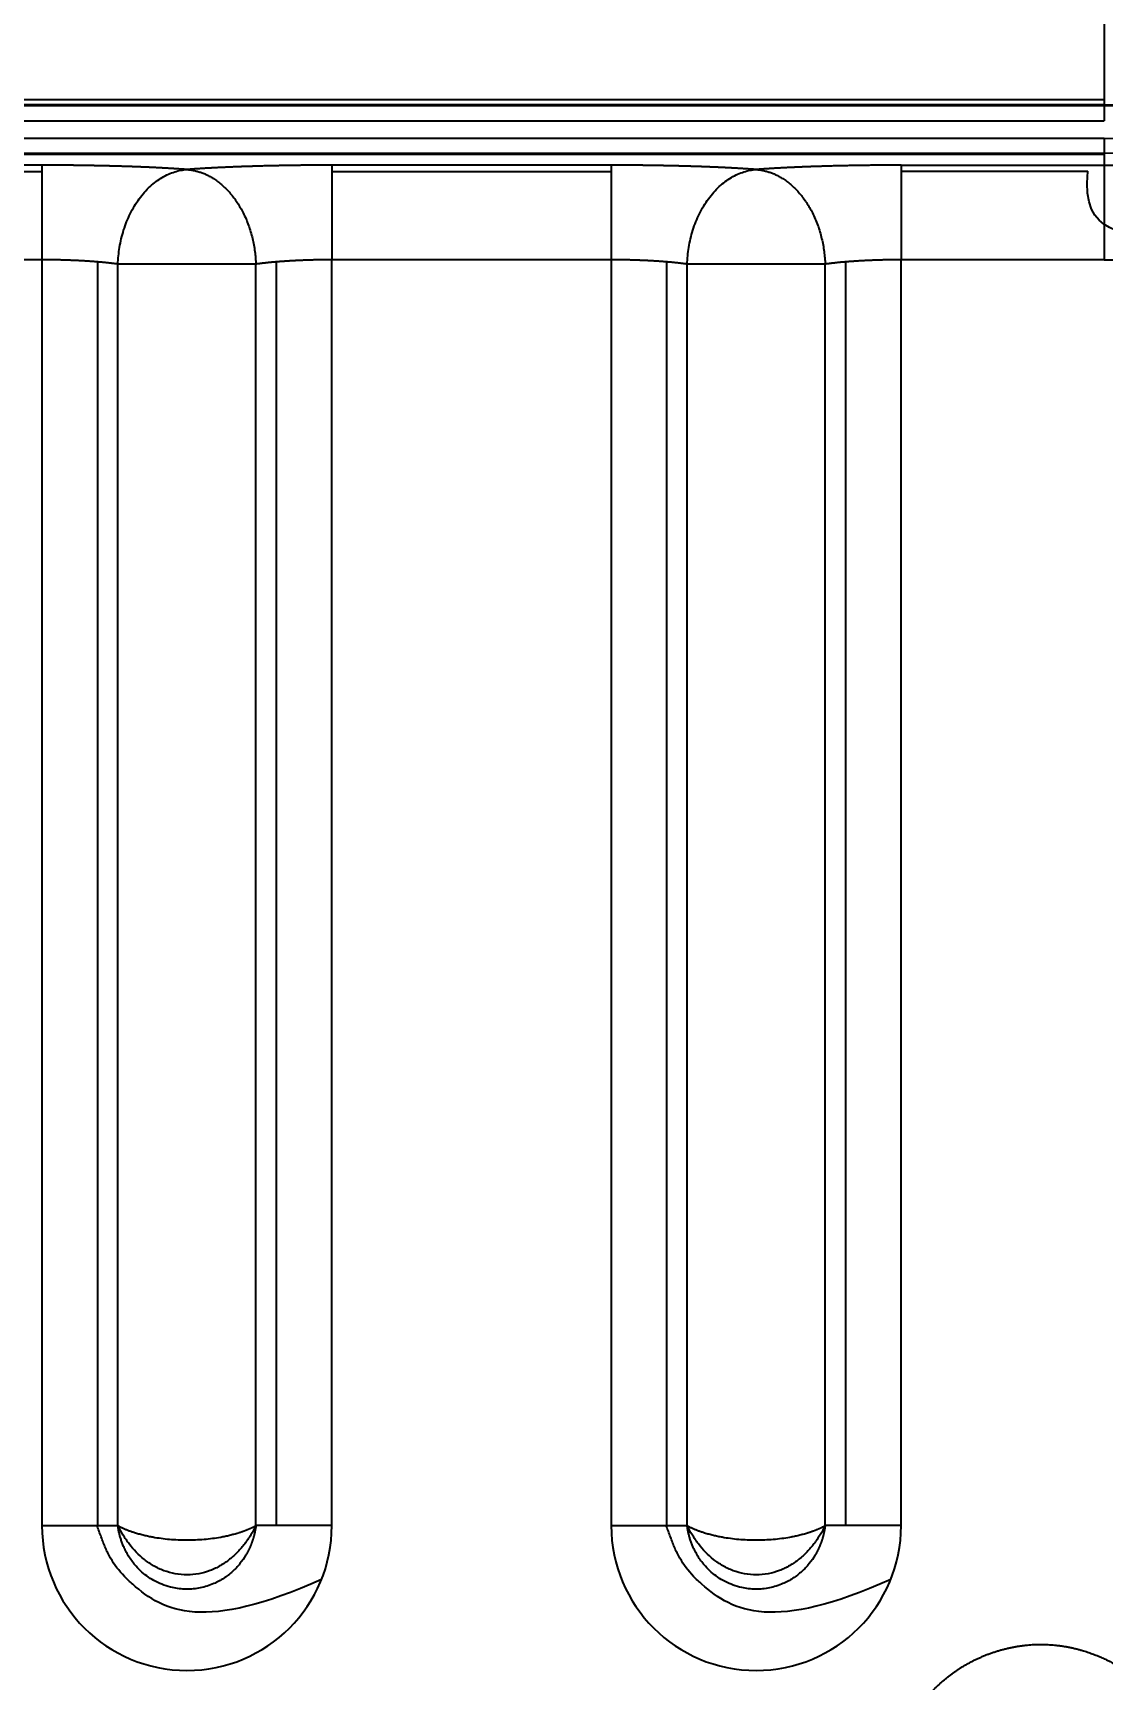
# Model space of a CAD drawing. Header units: millimetres. Extents: x -467 to 269, y 332 to 784.
# Drawn here: x -191.4 to -157.4, y 497.5 to 549.9 of the extents above; entities that cross this region are included whole.
import ezdxf

# ---------------------------------------------------------------- set-up
doc = ezdxf.new("R2010")
doc.units = ezdxf.units.MM
doc.layers.add('10', color=7, linetype='Continuous', true_color=0xffffff)

msp = doc.modelspace()

# ---------------------------------------------------------------- linework, layer by layer
at = {"layer": '10', "color": 7, "linetype": 'Continuous', "lineweight": 35}
for p, q in [((-157.367, 554.568), (-157.367, 547.743)), ((-306.107, 547.743), (-157.367, 547.743)), ((-157.367, 547.569), (-306.107, 547.569)), ((-157.367, 547.544), (-306.107, 547.544)), ((-157.367, 547.743), (-157.367, 547.569)), ((-157.367, 547.569), (-157.367, 547.067)), ((-306.107, 547.067), (-157.367, 547.067)), ((-157.367, 546.505), (-306.107, 546.505)), ((-157.367, 546.505), (-157.367, 546.004)), ((-306.107, 546.037), (-157.367, 546.037)), ((-306.107, 546.004), (-157.367, 546.004)), ((-157.367, 546.004), (-157.367, 545.656)), ((-191.118, 545.656), (-199.996, 545.656)), ((-199.996, 545.46), (-191.118, 545.46)), ((-173.028, 545.656), (-181.906, 545.656)), ((-181.906, 545.46), (-173.028, 545.46)), ((-163.816, 545.656), (-157.367, 545.656)), ((-157.883, 545.46), (-163.816, 545.46)), ((-157.367, 545.656), (-157.367, 542.649)), ((-191.118, 542.649), (-199.996, 542.649)), ((-191.118, 542.649), (-191.118, 502.413)), ((-189.347, 502.413), (-189.347, 542.58)), ((-188.705, 502.413), (-188.705, 542.51)), ((-184.319, 542.51), (-188.705, 542.51)), ((-184.319, 502.413), (-184.319, 542.51)), ((-183.678, 542.58), (-183.678, 502.413)), ((-181.906, 502.413), (-181.906, 542.649)), ((-173.028, 542.649), (-181.906, 542.649)), ((-173.028, 542.649), (-173.028, 502.413)), ((-171.257, 502.413), (-171.257, 542.58)), ((-170.615, 502.413), (-170.615, 542.51)), ((-166.229, 542.51), (-170.615, 542.51)), ((-166.229, 502.413), (-166.229, 542.51)), ((-165.588, 542.58), (-165.588, 502.413)), ((-163.816, 502.413), (-163.816, 542.649)), ((-157.367, 542.649), (-163.816, 542.649)), ((-191.118, 502.413), (-188.705, 502.413)), ((-181.906, 502.413), (-184.319, 502.413)), ((-173.028, 502.413), (-170.615, 502.413)), ((-163.816, 502.413), (-166.229, 502.413))]:
    msp.add_line(p, q, dxfattribs=at)
for centre, radius, start, end in [((-157.367, 573.265), 25.696, 270, 360), ((-157.367, 573.265), 25.721, 270, 0), ((-157.367, 573.265), 27.229, 270, 0), ((-157.367, 573.265), 26.76, 270, 360), ((-157.367, 573.265), 27.609, 270, 274.5501), ((-157.367, 573.265), 30.617, 270, 274.5501), ((-186.512, 502.413), 4.606, 180, 360), ((-168.422, 502.413), 4.606, 180, 360)]:
    msp.add_arc(centre, radius, start, end, dxfattribs=at)
for points, degree, knots in [([(-186.512, 545.518), (-186.523, 545.518), (-186.544, 545.52), (-186.575, 545.522), (-186.607, 545.524), (-186.639, 545.527), (-186.672, 545.529), (-186.704, 545.531), (-186.737, 545.533), (-186.77, 545.536), (-186.803, 545.538), (-186.836, 545.54), (-186.87, 545.542), (-186.904, 545.544), (-186.937, 545.546), (-186.971, 545.548), (-187.006, 545.55), (-187.04, 545.552), (-187.075, 545.554), (-187.109, 545.556), (-187.144, 545.558), (-187.18, 545.56), (-187.215, 545.562), (-187.25, 545.564), (-187.286, 545.566), (-187.322, 545.568), (-187.357, 545.57), (-187.394, 545.572), (-187.43, 545.574), (-187.466, 545.575), (-187.503, 545.577), (-187.539, 545.579), (-187.576, 545.581), (-187.613, 545.582), (-187.65, 545.584), (-187.687, 545.586), (-187.725, 545.588), (-187.762, 545.589), (-187.8, 545.591), (-187.838, 545.592), (-187.876, 545.594), (-187.914, 545.596), (-187.952, 545.597), (-187.99, 545.599), (-188.028, 545.6), (-188.067, 545.602), (-188.105, 545.603), (-188.144, 545.605), (-188.183, 545.606), (-188.222, 545.607), (-188.261, 545.609), (-188.3, 545.61), (-188.339, 545.612), (-188.378, 545.613), (-188.418, 545.614), (-188.457, 545.616), (-188.497, 545.617), (-188.536, 545.618), (-188.576, 545.619), (-188.616, 545.62), (-188.656, 545.622), (-188.696, 545.623), (-188.736, 545.624), (-188.776, 545.625), (-188.816, 545.626), (-188.857, 545.627), (-188.897, 545.628), (-188.937, 545.629), (-188.978, 545.63), (-189.018, 545.631), (-189.059, 545.632), (-189.1, 545.633), (-189.14, 545.634), (-189.181, 545.635), (-189.222, 545.636), (-189.263, 545.637), (-189.304, 545.638), (-189.344, 545.639), (-189.385, 545.64), (-189.426, 545.64), (-189.468, 545.641), (-189.509, 545.642), (-189.55, 545.643), (-189.591, 545.644), (-189.632, 545.644), (-189.673, 545.645), (-189.715, 545.646), (-189.756, 545.646), (-189.797, 545.647), (-189.838, 545.647), (-189.88, 545.648), (-189.921, 545.649), (-189.962, 545.649), (-190.004, 545.65), (-190.045, 545.65), (-190.086, 545.651), (-190.128, 545.651), (-190.169, 545.652), (-190.211, 545.652), (-190.252, 545.652), (-190.293, 545.653), (-190.335, 545.653), (-190.376, 545.654), (-190.418, 545.654), (-190.459, 545.654), (-190.5, 545.654), (-190.542, 545.655), (-190.583, 545.655), (-190.624, 545.655), (-190.666, 545.655), (-190.707, 545.656), (-190.748, 545.656), (-190.789, 545.656), (-190.831, 545.656), (-190.872, 545.656), (-190.913, 545.656), (-190.954, 545.656), (-190.995, 545.656), (-191.036, 545.656), (-191.077, 545.656), (-191.105, 545.656), (-191.118, 545.656)], 3, [0, 0, 0, 0, 0.008875, 0.017742, 0.026601, 0.035453, 0.044296, 0.053131, 0.061958, 0.070777, 0.079588, 0.088391, 0.097185, 0.105972, 0.114751, 0.123521, 0.132284, 0.141038, 0.149785, 0.158523, 0.167253, 0.175976, 0.18469, 0.193396, 0.202094, 0.210784, 0.219466, 0.22814, 0.236806, 0.245464, 0.254115, 0.262757, 0.271391, 0.280017, 0.288636, 0.297246, 0.305848, 0.314443, 0.323029, 0.331607, 0.340178, 0.34874, 0.357294, 0.365841, 0.374379, 0.382909, 0.391431, 0.399945, 0.408451, 0.416949, 0.425439, 0.433921, 0.442395, 0.45086, 0.459318, 0.467767, 0.476209, 0.484642, 0.493067, 0.501484, 0.509893, 0.518294, 0.526687, 0.535072, 0.543448, 0.551817, 0.560178, 0.56853, 0.576875, 0.585212, 0.59354, 0.601861, 0.610173, 0.618478, 0.626775, 0.635064, 0.643345, 0.651618, 0.659883, 0.66814, 0.676389, 0.68463, 0.692864, 0.70109, 0.709307, 0.717517, 0.72572, 0.733914, 0.7421, 0.750279, 0.75845, 0.766613, 0.774768, 0.782916, 0.791056, 0.799188, 0.807312, 0.815429, 0.823538, 0.831639, 0.839732, 0.847818, 0.855897, 0.863968, 0.872031, 0.880086, 0.888135, 0.896175, 0.904208, 0.912234, 0.920252, 0.928262, 0.936264, 0.944259, 0.952246, 0.960225, 0.968196, 0.976159, 0.984114, 0.992061, 1, 1, 1, 1]), ([(-188.705, 542.51), (-188.702, 542.596), (-188.697, 542.685), (-188.679, 542.863), (-188.667, 542.953), (-188.637, 543.134), (-188.619, 543.225), (-188.575, 543.408), (-188.551, 543.499), (-188.494, 543.679), (-188.462, 543.768), (-188.392, 543.944), (-188.354, 544.03), (-188.271, 544.199), (-188.226, 544.28), (-188.131, 544.439), (-188.08, 544.515), (-187.974, 544.66), (-187.919, 544.729), (-187.803, 544.86), (-187.744, 544.921), (-187.621, 545.035), (-187.558, 545.088), (-187.43, 545.184), (-187.365, 545.227), (-187.233, 545.305), (-187.167, 545.339), (-187.034, 545.399), (-186.967, 545.424), (-186.835, 545.465), (-186.769, 545.481), (-186.639, 545.505), (-186.575, 545.513), (-186.512, 545.518)], 3, [0, 0, 0, 0, 0.0625, 0.0625, 0.125, 0.125, 0.1875, 0.1875, 0.25, 0.25, 0.3125, 0.3125, 0.375, 0.375, 0.4375, 0.4375, 0.5, 0.5, 0.5625, 0.5625, 0.625, 0.625, 0.6875, 0.6875, 0.75, 0.75, 0.8125, 0.8125, 0.875, 0.875, 0.9375, 0.9375, 1, 1, 1, 1]), ([(-181.906, 545.656), (-181.93, 545.656), (-181.978, 545.656), (-182.049, 545.656), (-182.121, 545.656), (-182.194, 545.656), (-182.266, 545.656), (-182.338, 545.655), (-182.41, 545.655), (-182.483, 545.655), (-182.555, 545.654), (-182.628, 545.654), (-182.7, 545.653), (-182.773, 545.652), (-182.845, 545.652), (-182.918, 545.651), (-182.99, 545.65), (-183.063, 545.649), (-183.135, 545.648), (-183.208, 545.647), (-183.28, 545.646), (-183.352, 545.645), (-183.425, 545.644), (-183.497, 545.642), (-183.569, 545.641), (-183.641, 545.64), (-183.713, 545.638), (-183.784, 545.637), (-183.856, 545.635), (-183.927, 545.633), (-183.999, 545.632), (-184.07, 545.63), (-184.141, 545.628), (-184.212, 545.626), (-184.282, 545.624), (-184.352, 545.622), (-184.409, 545.62), (-184.451, 545.619), (-184.48, 545.618), (-184.509, 545.617), (-184.538, 545.616), (-184.567, 545.615), (-184.596, 545.615), (-184.625, 545.614), (-184.654, 545.613), (-184.683, 545.612), (-184.711, 545.611), (-184.74, 545.61), (-184.769, 545.609), (-184.798, 545.608), (-184.827, 545.607), (-184.856, 545.605), (-184.885, 545.604), (-184.913, 545.603), (-184.942, 545.602), (-184.971, 545.601), (-185, 545.6), (-185.029, 545.599), (-185.057, 545.598), (-185.086, 545.597), (-185.115, 545.595), (-185.143, 545.594), (-185.172, 545.593), (-185.201, 545.592), (-185.229, 545.591), (-185.258, 545.589), (-185.286, 545.588), (-185.315, 545.587), (-185.343, 545.586), (-185.372, 545.584), (-185.4, 545.583), (-185.428, 545.582), (-185.457, 545.58), (-185.485, 545.579), (-185.513, 545.578), (-185.541, 545.576), (-185.57, 545.575), (-185.598, 545.573), (-185.626, 545.572), (-185.654, 545.571), (-185.682, 545.569), (-185.709, 545.568), (-185.737, 545.566), (-185.765, 545.565), (-185.793, 545.563), (-185.82, 545.562), (-185.848, 545.56), (-185.875, 545.559), (-185.903, 545.557), (-185.93, 545.556), (-185.958, 545.554), (-185.985, 545.552), (-186.012, 545.551), (-186.039, 545.549), (-186.066, 545.548), (-186.093, 545.546), (-186.12, 545.544), (-186.147, 545.543), (-186.173, 545.541), (-186.2, 545.539), (-186.226, 545.537), (-186.253, 545.536), (-186.279, 545.534), (-186.306, 545.532), (-186.332, 545.53), (-186.358, 545.529), (-186.384, 545.527), (-186.41, 545.525), (-186.435, 545.523), (-186.461, 545.521), (-186.487, 545.519), (-186.504, 545.518), (-186.512, 545.518)], 3, [0, 0, 0, 0, 0.0139, 0.027826, 0.041777, 0.055753, 0.069755, 0.083781, 0.097833, 0.111908, 0.126009, 0.140134, 0.154284, 0.168459, 0.18266, 0.196885, 0.211136, 0.225412, 0.239714, 0.254041, 0.268394, 0.282773, 0.297177, 0.311607, 0.326063, 0.340545, 0.355053, 0.369587, 0.384147, 0.398733, 0.413345, 0.427984, 0.44265, 0.457341, 0.47206, 0.486804, 0.501575, 0.507684, 0.513808, 0.519946, 0.526099, 0.532266, 0.538448, 0.544644, 0.550855, 0.55708, 0.56332, 0.569575, 0.575844, 0.582127, 0.588426, 0.594738, 0.601065, 0.607407, 0.613763, 0.620134, 0.626519, 0.632918, 0.639333, 0.645761, 0.652204, 0.658662, 0.665134, 0.67162, 0.678121, 0.684637, 0.691167, 0.697711, 0.70427, 0.710843, 0.717431, 0.724033, 0.730649, 0.73728, 0.743926, 0.750586, 0.75726, 0.763949, 0.770653, 0.777371, 0.784103, 0.79085, 0.797611, 0.804387, 0.811178, 0.817983, 0.824802, 0.831636, 0.838485, 0.845348, 0.852225, 0.859117, 0.866024, 0.872945, 0.87988, 0.88683, 0.893795, 0.900774, 0.907767, 0.914775, 0.921798, 0.928835, 0.935886, 0.942952, 0.950032, 0.957127, 0.964237, 0.97136, 0.978499, 0.985651, 0.992818, 1, 1, 1, 1]), ([(-181.906, 545.656), (-181.906, 545.643), (-181.906, 545.612), (-181.906, 545.516), (-181.906, 545.451), (-181.906, 545.289), (-181.906, 545.192), (-181.906, 544.969), (-181.906, 544.843), (-181.906, 544.567), (-181.906, 544.417), (-181.906, 544.098), (-181.906, 543.929), (-181.906, 543.578), (-181.906, 543.396), (-181.906, 543.026), (-181.906, 542.837), (-181.906, 542.649)], 3, [0, 0, 0, 0, 0.125, 0.125, 0.25, 0.25, 0.375, 0.375, 0.5, 0.5, 0.625, 0.625, 0.75, 0.75, 0.875, 0.875, 1, 1, 1, 1]), ([(-168.422, 545.518), (-168.433, 545.518), (-168.454, 545.52), (-168.485, 545.522), (-168.517, 545.524), (-168.549, 545.527), (-168.582, 545.529), (-168.614, 545.531), (-168.647, 545.533), (-168.68, 545.536), (-168.713, 545.538), (-168.746, 545.54), (-168.78, 545.542), (-168.814, 545.544), (-168.847, 545.546), (-168.881, 545.548), (-168.916, 545.55), (-168.95, 545.552), (-168.985, 545.554), (-169.019, 545.556), (-169.054, 545.558), (-169.09, 545.56), (-169.125, 545.562), (-169.16, 545.564), (-169.196, 545.566), (-169.232, 545.568), (-169.267, 545.57), (-169.304, 545.572), (-169.34, 545.574), (-169.376, 545.575), (-169.413, 545.577), (-169.449, 545.579), (-169.486, 545.581), (-169.523, 545.582), (-169.56, 545.584), (-169.597, 545.586), (-169.635, 545.588), (-169.672, 545.589), (-169.71, 545.591), (-169.748, 545.592), (-169.786, 545.594), (-169.824, 545.596), (-169.862, 545.597), (-169.9, 545.599), (-169.938, 545.6), (-169.977, 545.602), (-170.015, 545.603), (-170.054, 545.605), (-170.093, 545.606), (-170.132, 545.607), (-170.171, 545.609), (-170.21, 545.61), (-170.249, 545.612), (-170.288, 545.613), (-170.328, 545.614), (-170.367, 545.616), (-170.407, 545.617), (-170.446, 545.618), (-170.486, 545.619), (-170.526, 545.62), (-170.566, 545.622), (-170.606, 545.623), (-170.646, 545.624), (-170.686, 545.625), (-170.726, 545.626), (-170.767, 545.627), (-170.807, 545.628), (-170.847, 545.629), (-170.888, 545.63), (-170.928, 545.631), (-170.969, 545.632), (-171.01, 545.633), (-171.05, 545.634), (-171.091, 545.635), (-171.132, 545.636), (-171.173, 545.637), (-171.214, 545.638), (-171.254, 545.639), (-171.295, 545.64), (-171.336, 545.64), (-171.378, 545.641), (-171.419, 545.642), (-171.46, 545.643), (-171.501, 545.644), (-171.542, 545.644), (-171.583, 545.645), (-171.625, 545.646), (-171.666, 545.646), (-171.707, 545.647), (-171.748, 545.647), (-171.79, 545.648), (-171.831, 545.649), (-171.872, 545.649), (-171.914, 545.65), (-171.955, 545.65), (-171.996, 545.651), (-172.038, 545.651), (-172.079, 545.652), (-172.121, 545.652), (-172.162, 545.652), (-172.203, 545.653), (-172.245, 545.653), (-172.286, 545.654), (-172.328, 545.654), (-172.369, 545.654), (-172.41, 545.654), (-172.452, 545.655), (-172.493, 545.655), (-172.534, 545.655), (-172.576, 545.655), (-172.617, 545.656), (-172.658, 545.656), (-172.699, 545.656), (-172.741, 545.656), (-172.782, 545.656), (-172.823, 545.656), (-172.864, 545.656), (-172.905, 545.656), (-172.946, 545.656), (-172.987, 545.656), (-173.015, 545.656), (-173.028, 545.656)], 3, [0, 0, 0, 0, 0.008875, 0.017742, 0.026601, 0.035453, 0.044296, 0.053131, 0.061958, 0.070777, 0.079588, 0.088391, 0.097185, 0.105972, 0.114751, 0.123521, 0.132284, 0.141038, 0.149785, 0.158523, 0.167253, 0.175976, 0.18469, 0.193396, 0.202094, 0.210784, 0.219466, 0.22814, 0.236806, 0.245464, 0.254115, 0.262757, 0.271391, 0.280017, 0.288636, 0.297246, 0.305848, 0.314443, 0.323029, 0.331607, 0.340178, 0.34874, 0.357294, 0.365841, 0.374379, 0.382909, 0.391431, 0.399945, 0.408451, 0.416949, 0.425439, 0.433921, 0.442395, 0.45086, 0.459318, 0.467767, 0.476209, 0.484642, 0.493067, 0.501484, 0.509893, 0.518294, 0.526687, 0.535072, 0.543448, 0.551817, 0.560178, 0.56853, 0.576875, 0.585212, 0.59354, 0.601861, 0.610173, 0.618478, 0.626775, 0.635064, 0.643345, 0.651618, 0.659883, 0.66814, 0.676389, 0.68463, 0.692864, 0.70109, 0.709307, 0.717517, 0.72572, 0.733914, 0.7421, 0.750279, 0.75845, 0.766613, 0.774768, 0.782916, 0.791056, 0.799188, 0.807312, 0.815429, 0.823538, 0.831639, 0.839732, 0.847818, 0.855897, 0.863968, 0.872031, 0.880086, 0.888135, 0.896175, 0.904208, 0.912234, 0.920252, 0.928262, 0.936264, 0.944259, 0.952246, 0.960225, 0.968196, 0.976159, 0.984114, 0.992061, 1, 1, 1, 1]), ([(-170.615, 542.51), (-170.612, 542.596), (-170.607, 542.685), (-170.589, 542.863), (-170.577, 542.953), (-170.547, 543.134), (-170.529, 543.225), (-170.485, 543.408), (-170.461, 543.499), (-170.404, 543.679), (-170.372, 543.768), (-170.302, 543.944), (-170.264, 544.03), (-170.181, 544.199), (-170.136, 544.28), (-170.041, 544.439), (-169.99, 544.515), (-169.884, 544.66), (-169.829, 544.729), (-169.713, 544.86), (-169.654, 544.921), (-169.531, 545.035), (-169.468, 545.088), (-169.34, 545.184), (-169.275, 545.227), (-169.143, 545.305), (-169.077, 545.339), (-168.944, 545.399), (-168.877, 545.424), (-168.745, 545.465), (-168.679, 545.481), (-168.549, 545.505), (-168.485, 545.513), (-168.422, 545.518)], 3, [0, 0, 0, 0, 0.0625, 0.0625, 0.125, 0.125, 0.1875, 0.1875, 0.25, 0.25, 0.3125, 0.3125, 0.375, 0.375, 0.4375, 0.4375, 0.5, 0.5, 0.5625, 0.5625, 0.625, 0.625, 0.6875, 0.6875, 0.75, 0.75, 0.8125, 0.8125, 0.875, 0.875, 0.9375, 0.9375, 1, 1, 1, 1]), ([(-163.816, 545.656), (-163.84, 545.656), (-163.888, 545.656), (-163.959, 545.656), (-164.031, 545.656), (-164.104, 545.656), (-164.176, 545.656), (-164.248, 545.655), (-164.32, 545.655), (-164.393, 545.655), (-164.465, 545.654), (-164.538, 545.654), (-164.61, 545.653), (-164.683, 545.652), (-164.755, 545.652), (-164.828, 545.651), (-164.9, 545.65), (-164.973, 545.649), (-165.045, 545.648), (-165.118, 545.647), (-165.19, 545.646), (-165.262, 545.645), (-165.335, 545.644), (-165.407, 545.642), (-165.479, 545.641), (-165.551, 545.64), (-165.623, 545.638), (-165.694, 545.637), (-165.766, 545.635), (-165.837, 545.633), (-165.909, 545.632), (-165.98, 545.63), (-166.051, 545.628), (-166.122, 545.626), (-166.192, 545.624), (-166.262, 545.622), (-166.319, 545.62), (-166.361, 545.619), (-166.39, 545.618), (-166.419, 545.617), (-166.448, 545.616), (-166.477, 545.615), (-166.506, 545.615), (-166.535, 545.614), (-166.564, 545.613), (-166.593, 545.612), (-166.621, 545.611), (-166.65, 545.61), (-166.679, 545.609), (-166.708, 545.608), (-166.737, 545.607), (-166.766, 545.605), (-166.795, 545.604), (-166.823, 545.603), (-166.852, 545.602), (-166.881, 545.601), (-166.91, 545.6), (-166.939, 545.599), (-166.967, 545.598), (-166.996, 545.597), (-167.025, 545.595), (-167.053, 545.594), (-167.082, 545.593), (-167.111, 545.592), (-167.139, 545.591), (-167.168, 545.589), (-167.196, 545.588), (-167.225, 545.587), (-167.253, 545.586), (-167.282, 545.584), (-167.31, 545.583), (-167.338, 545.582), (-167.367, 545.58), (-167.395, 545.579), (-167.423, 545.578), (-167.451, 545.576), (-167.48, 545.575), (-167.508, 545.573), (-167.536, 545.572), (-167.564, 545.571), (-167.592, 545.569), (-167.619, 545.568), (-167.647, 545.566), (-167.675, 545.565), (-167.703, 545.563), (-167.73, 545.562), (-167.758, 545.56), (-167.785, 545.559), (-167.813, 545.557), (-167.84, 545.556), (-167.868, 545.554), (-167.895, 545.552), (-167.922, 545.551), (-167.949, 545.549), (-167.976, 545.548), (-168.003, 545.546), (-168.03, 545.544), (-168.057, 545.543), (-168.083, 545.541), (-168.11, 545.539), (-168.136, 545.537), (-168.163, 545.536), (-168.189, 545.534), (-168.216, 545.532), (-168.242, 545.53), (-168.268, 545.529), (-168.294, 545.527), (-168.32, 545.525), (-168.345, 545.523), (-168.371, 545.521), (-168.397, 545.519), (-168.414, 545.518), (-168.422, 545.518)], 3, [0, 0, 0, 0, 0.0139, 0.027826, 0.041777, 0.055753, 0.069755, 0.083781, 0.097833, 0.111908, 0.126009, 0.140134, 0.154284, 0.168459, 0.18266, 0.196885, 0.211136, 0.225412, 0.239714, 0.254041, 0.268394, 0.282773, 0.297177, 0.311607, 0.326063, 0.340545, 0.355053, 0.369587, 0.384147, 0.398733, 0.413345, 0.427984, 0.44265, 0.457341, 0.47206, 0.486804, 0.501575, 0.507684, 0.513808, 0.519946, 0.526099, 0.532266, 0.538448, 0.544644, 0.550855, 0.55708, 0.56332, 0.569575, 0.575844, 0.582127, 0.588426, 0.594738, 0.601065, 0.607407, 0.613763, 0.620134, 0.626519, 0.632918, 0.639333, 0.645761, 0.652204, 0.658662, 0.665134, 0.67162, 0.678121, 0.684637, 0.691167, 0.697711, 0.70427, 0.710843, 0.717431, 0.724033, 0.730649, 0.73728, 0.743926, 0.750586, 0.75726, 0.763949, 0.770653, 0.777371, 0.784103, 0.79085, 0.797611, 0.804387, 0.811178, 0.817983, 0.824802, 0.831636, 0.838485, 0.845348, 0.852225, 0.859117, 0.866024, 0.872945, 0.87988, 0.88683, 0.893795, 0.900774, 0.907767, 0.914775, 0.921798, 0.928835, 0.935886, 0.942952, 0.950032, 0.957127, 0.964237, 0.97136, 0.978499, 0.985651, 0.992818, 1, 1, 1, 1]), ([(-163.816, 545.656), (-163.816, 545.643), (-163.816, 545.612), (-163.816, 545.516), (-163.816, 545.451), (-163.816, 545.289), (-163.816, 545.192), (-163.816, 544.969), (-163.816, 544.843), (-163.816, 544.567), (-163.816, 544.417), (-163.816, 544.098), (-163.816, 543.929), (-163.816, 543.578), (-163.816, 543.396), (-163.816, 543.026), (-163.816, 542.837), (-163.816, 542.649)], 3, [0, 0, 0, 0, 0.125, 0.125, 0.25, 0.25, 0.375, 0.375, 0.5, 0.5, 0.625, 0.625, 0.75, 0.75, 0.875, 0.875, 1, 1, 1, 1]), ([(-154.94, 542.772), (-154.943, 542.772), (-154.945, 542.772), (-154.959, 542.774), (-154.969, 542.781), (-154.999, 542.801), (-155.018, 542.815), (-155.074, 542.859), (-155.111, 542.889), (-155.185, 542.948), (-155.221, 542.979), (-155.337, 543.059), (-155.421, 543.101), (-156.624, 543.622), (-158.105, 543.315), (-157.882, 545.461)], 3, [0, 0, 0, 0, 0.001694, 0.001694, 0.009872, 0.009872, 0.026229, 0.026229, 0.058942, 0.058942, 0.091656, 0.091656, 0.157083, 0.157083, 1, 1, 1, 1]), ([(-188.705, 542.51), (-188.712, 542.511), (-188.724, 542.512), (-188.742, 542.515), (-188.761, 542.518), (-188.78, 542.52), (-188.798, 542.523), (-188.817, 542.525), (-188.836, 542.527), (-188.856, 542.53), (-188.875, 542.532), (-188.894, 542.535), (-188.914, 542.537), (-188.933, 542.539), (-188.953, 542.541), (-188.973, 542.544), (-188.993, 542.546), (-189.013, 542.548), (-189.033, 542.55), (-189.053, 542.553), (-189.073, 542.555), (-189.094, 542.557), (-189.114, 542.559), (-189.135, 542.561), (-189.155, 542.563), (-189.176, 542.565), (-189.197, 542.567), (-189.218, 542.569), (-189.239, 542.571), (-189.26, 542.573), (-189.281, 542.575), (-189.302, 542.577), (-189.323, 542.578), (-189.344, 542.58), (-189.366, 542.582), (-189.387, 542.584), (-189.409, 542.585), (-189.43, 542.587), (-189.452, 542.589), (-189.473, 542.591), (-189.495, 542.592), (-189.517, 542.594), (-189.539, 542.595), (-189.56, 542.597), (-189.582, 542.599), (-189.604, 542.6), (-189.626, 542.602), (-189.648, 542.603), (-189.67, 542.604), (-189.692, 542.606), (-189.715, 542.607), (-189.737, 542.609), (-189.759, 542.61), (-189.781, 542.611), (-189.814, 542.613), (-189.858, 542.616), (-189.913, 542.619), (-189.969, 542.621), (-190.025, 542.624), (-190.081, 542.627), (-190.137, 542.629), (-190.194, 542.631), (-190.251, 542.633), (-190.308, 542.635), (-190.365, 542.637), (-190.423, 542.639), (-190.48, 542.641), (-190.538, 542.642), (-190.596, 542.643), (-190.654, 542.644), (-190.712, 542.646), (-190.77, 542.646), (-190.828, 542.647), (-190.886, 542.648), (-190.944, 542.648), (-191.002, 542.649), (-191.06, 542.649), (-191.099, 542.649), (-191.118, 542.649)], 3, [0, 0, 0, 0, 0.009895, 0.019772, 0.029631, 0.039473, 0.049298, 0.059104, 0.068893, 0.078665, 0.088419, 0.098155, 0.107874, 0.117575, 0.127258, 0.136924, 0.146573, 0.156203, 0.165817, 0.175412, 0.184991, 0.194551, 0.204094, 0.21362, 0.223128, 0.232619, 0.242092, 0.251547, 0.260986, 0.270406, 0.279809, 0.289195, 0.298563, 0.307914, 0.317248, 0.326563, 0.335862, 0.345143, 0.354407, 0.363653, 0.372882, 0.382093, 0.391287, 0.400464, 0.409623, 0.418765, 0.427889, 0.436996, 0.446086, 0.455159, 0.464214, 0.473251, 0.482272, 0.491275, 0.500261, 0.5223, 0.544311, 0.566292, 0.588245, 0.610169, 0.632064, 0.65393, 0.675768, 0.697578, 0.719359, 0.741112, 0.762837, 0.784535, 0.806204, 0.827846, 0.849461, 0.871048, 0.892607, 0.91414, 0.935645, 0.957124, 0.978575, 1, 1, 1, 1]), ([(-181.906, 542.649), (-181.916, 542.649), (-181.935, 542.649), (-181.964, 542.649), (-181.993, 542.649), (-182.022, 542.649), (-182.051, 542.648), (-182.08, 542.648), (-182.109, 542.648), (-182.138, 542.648), (-182.167, 542.647), (-182.196, 542.647), (-182.225, 542.647), (-182.254, 542.646), (-182.283, 542.646), (-182.312, 542.646), (-182.341, 542.645), (-182.37, 542.644), (-182.399, 542.644), (-182.428, 542.643), (-182.457, 542.643), (-182.486, 542.642), (-182.515, 542.641), (-182.543, 542.641), (-182.572, 542.64), (-182.601, 542.639), (-182.63, 542.638), (-182.658, 542.637), (-182.687, 542.636), (-182.716, 542.635), (-182.744, 542.634), (-182.773, 542.633), (-182.801, 542.632), (-182.83, 542.631), (-182.858, 542.63), (-182.886, 542.629), (-182.915, 542.628), (-182.943, 542.627), (-182.971, 542.625), (-182.999, 542.624), (-183.027, 542.623), (-183.055, 542.621), (-183.083, 542.62), (-183.11, 542.619), (-183.138, 542.617), (-183.165, 542.616), (-183.193, 542.614), (-183.226, 542.612), (-183.266, 542.61), (-183.311, 542.607), (-183.356, 542.604), (-183.401, 542.601), (-183.446, 542.598), (-183.49, 542.595), (-183.535, 542.592), (-183.579, 542.588), (-183.623, 542.585), (-183.666, 542.581), (-183.71, 542.578), (-183.753, 542.574), (-183.796, 542.57), (-183.838, 542.566), (-183.881, 542.562), (-183.922, 542.558), (-183.964, 542.553), (-184.005, 542.549), (-184.046, 542.544), (-184.086, 542.54), (-184.126, 542.535), (-184.166, 542.53), (-184.205, 542.525), (-184.243, 542.52), (-184.281, 542.515), (-184.306, 542.512), (-184.319, 542.51)], 3, [0, 0, 0, 0, 0.010703, 0.021413, 0.03213, 0.042854, 0.053584, 0.064321, 0.075066, 0.085817, 0.096575, 0.10734, 0.118113, 0.128892, 0.139678, 0.150471, 0.161271, 0.172078, 0.182892, 0.193713, 0.204542, 0.215377, 0.22622, 0.23707, 0.247926, 0.25879, 0.269661, 0.28054, 0.291425, 0.302318, 0.313218, 0.324125, 0.33504, 0.345961, 0.35689, 0.367827, 0.37877, 0.389721, 0.40068, 0.411645, 0.422618, 0.433599, 0.444586, 0.455582, 0.466584, 0.477594, 0.488612, 0.499637, 0.517976, 0.536388, 0.554872, 0.573427, 0.592055, 0.610755, 0.629527, 0.648372, 0.667288, 0.686278, 0.70534, 0.724474, 0.743681, 0.76296, 0.782312, 0.801737, 0.821235, 0.840806, 0.860449, 0.880166, 0.899955, 0.919818, 0.939754, 0.959763, 0.979845, 1, 1, 1, 1]), ([(-170.615, 542.51), (-170.622, 542.511), (-170.634, 542.512), (-170.652, 542.515), (-170.671, 542.518), (-170.69, 542.52), (-170.708, 542.523), (-170.727, 542.525), (-170.746, 542.527), (-170.766, 542.53), (-170.785, 542.532), (-170.804, 542.535), (-170.824, 542.537), (-170.843, 542.539), (-170.863, 542.541), (-170.883, 542.544), (-170.903, 542.546), (-170.923, 542.548), (-170.943, 542.55), (-170.963, 542.553), (-170.983, 542.555), (-171.004, 542.557), (-171.024, 542.559), (-171.045, 542.561), (-171.065, 542.563), (-171.086, 542.565), (-171.107, 542.567), (-171.128, 542.569), (-171.149, 542.571), (-171.17, 542.573), (-171.191, 542.575), (-171.212, 542.577), (-171.233, 542.578), (-171.254, 542.58), (-171.276, 542.582), (-171.297, 542.584), (-171.319, 542.585), (-171.34, 542.587), (-171.362, 542.589), (-171.383, 542.591), (-171.405, 542.592), (-171.427, 542.594), (-171.449, 542.595), (-171.47, 542.597), (-171.492, 542.599), (-171.514, 542.6), (-171.536, 542.602), (-171.558, 542.603), (-171.58, 542.604), (-171.602, 542.606), (-171.625, 542.607), (-171.647, 542.609), (-171.669, 542.61), (-171.691, 542.611), (-171.724, 542.613), (-171.768, 542.616), (-171.823, 542.619), (-171.879, 542.621), (-171.935, 542.624), (-171.991, 542.627), (-172.047, 542.629), (-172.104, 542.631), (-172.161, 542.633), (-172.218, 542.635), (-172.275, 542.637), (-172.333, 542.639), (-172.39, 542.641), (-172.448, 542.642), (-172.506, 542.643), (-172.564, 542.644), (-172.622, 542.646), (-172.68, 542.646), (-172.738, 542.647), (-172.796, 542.648), (-172.854, 542.648), (-172.912, 542.649), (-172.97, 542.649), (-173.009, 542.649), (-173.028, 542.649)], 3, [0, 0, 0, 0, 0.009895, 0.019772, 0.029631, 0.039473, 0.049298, 0.059104, 0.068893, 0.078665, 0.088419, 0.098155, 0.107874, 0.117575, 0.127258, 0.136924, 0.146573, 0.156203, 0.165817, 0.175412, 0.184991, 0.194551, 0.204094, 0.21362, 0.223128, 0.232619, 0.242092, 0.251547, 0.260986, 0.270406, 0.279809, 0.289195, 0.298563, 0.307914, 0.317248, 0.326563, 0.335862, 0.345143, 0.354407, 0.363653, 0.372882, 0.382093, 0.391287, 0.400464, 0.409623, 0.418765, 0.427889, 0.436996, 0.446086, 0.455159, 0.464214, 0.473251, 0.482272, 0.491275, 0.500261, 0.5223, 0.544311, 0.566292, 0.588245, 0.610169, 0.632064, 0.65393, 0.675768, 0.697578, 0.719359, 0.741112, 0.762837, 0.784535, 0.806204, 0.827846, 0.849461, 0.871048, 0.892607, 0.91414, 0.935645, 0.957124, 0.978575, 1, 1, 1, 1]), ([(-163.816, 542.649), (-163.826, 542.649), (-163.845, 542.649), (-163.874, 542.649), (-163.903, 542.649), (-163.932, 542.649), (-163.961, 542.648), (-163.99, 542.648), (-164.019, 542.648), (-164.048, 542.648), (-164.077, 542.647), (-164.106, 542.647), (-164.135, 542.647), (-164.164, 542.646), (-164.193, 542.646), (-164.222, 542.646), (-164.251, 542.645), (-164.28, 542.644), (-164.309, 542.644), (-164.338, 542.643), (-164.367, 542.643), (-164.396, 542.642), (-164.425, 542.641), (-164.453, 542.641), (-164.482, 542.64), (-164.511, 542.639), (-164.54, 542.638), (-164.568, 542.637), (-164.597, 542.636), (-164.626, 542.635), (-164.654, 542.634), (-164.683, 542.633), (-164.711, 542.632), (-164.74, 542.631), (-164.768, 542.63), (-164.796, 542.629), (-164.825, 542.628), (-164.853, 542.627), (-164.881, 542.625), (-164.909, 542.624), (-164.937, 542.623), (-164.965, 542.621), (-164.993, 542.62), (-165.02, 542.619), (-165.048, 542.617), (-165.075, 542.616), (-165.103, 542.614), (-165.136, 542.612), (-165.176, 542.61), (-165.221, 542.607), (-165.266, 542.604), (-165.311, 542.601), (-165.356, 542.598), (-165.4, 542.595), (-165.445, 542.592), (-165.489, 542.588), (-165.533, 542.585), (-165.576, 542.581), (-165.62, 542.578), (-165.663, 542.574), (-165.706, 542.57), (-165.748, 542.566), (-165.791, 542.562), (-165.832, 542.558), (-165.874, 542.553), (-165.915, 542.549), (-165.956, 542.544), (-165.996, 542.54), (-166.036, 542.535), (-166.076, 542.53), (-166.115, 542.525), (-166.153, 542.52), (-166.191, 542.515), (-166.216, 542.512), (-166.229, 542.51)], 3, [0, 0, 0, 0, 0.010703, 0.021413, 0.03213, 0.042854, 0.053584, 0.064321, 0.075066, 0.085817, 0.096575, 0.10734, 0.118113, 0.128892, 0.139678, 0.150471, 0.161271, 0.172078, 0.182892, 0.193713, 0.204542, 0.215377, 0.22622, 0.23707, 0.247926, 0.25879, 0.269661, 0.28054, 0.291425, 0.302318, 0.313218, 0.324125, 0.33504, 0.345961, 0.35689, 0.367827, 0.37877, 0.389721, 0.40068, 0.411645, 0.422618, 0.433599, 0.444586, 0.455582, 0.466584, 0.477594, 0.488612, 0.499637, 0.517976, 0.536388, 0.554872, 0.573427, 0.592055, 0.610755, 0.629527, 0.648372, 0.667288, 0.686278, 0.70534, 0.724474, 0.743681, 0.76296, 0.782312, 0.801737, 0.821235, 0.840806, 0.860449, 0.880166, 0.899955, 0.919818, 0.939754, 0.959763, 0.979845, 1, 1, 1, 1]), ([(-182.235, 500.703), (-185.972, 499.027), (-187.237, 499.664), (-188.326, 500.63), (-188.416, 500.711), (-188.668, 500.971), (-188.814, 501.166), (-188.998, 501.487), (-189.052, 501.597), (-189.148, 501.821), (-189.191, 501.936), (-189.28, 502.171), (-189.325, 502.292), (-189.369, 502.413)], 3, [0, 0, 0, 0, 0.645316, 0.645316, 0.703893, 0.703893, 0.821047, 0.821047, 0.879624, 0.879624, 0.938201, 0.938201, 1, 1, 1, 1]), ([(-188.705, 502.413), (-188.694, 502.407), (-188.67, 502.394), (-188.634, 502.375), (-188.596, 502.356), (-188.557, 502.338), (-188.517, 502.32), (-188.475, 502.302), (-188.433, 502.285), (-188.389, 502.268), (-188.344, 502.251), (-188.298, 502.234), (-188.25, 502.218), (-188.201, 502.202), (-188.123, 502.177), (-188.014, 502.146), (-187.874, 502.11), (-187.734, 502.078), (-187.555, 502.042), (-187.334, 502.008), (-187.066, 501.978), (-186.793, 501.961), (-186.517, 501.955), (-186.241, 501.96), (-185.967, 501.978), (-185.698, 502.007), (-185.476, 502.041), (-185.296, 502.076), (-185.155, 502.108), (-185.014, 502.145), (-184.914, 502.174), (-184.851, 502.193), (-184.826, 502.201), (-184.801, 502.209), (-184.777, 502.217), (-184.753, 502.225), (-184.729, 502.234), (-184.705, 502.242), (-184.682, 502.25), (-184.659, 502.259), (-184.637, 502.267), (-184.614, 502.276), (-184.593, 502.285), (-184.571, 502.293), (-184.55, 502.302), (-184.529, 502.311), (-184.508, 502.32), (-184.488, 502.329), (-184.468, 502.338), (-184.448, 502.347), (-184.429, 502.356), (-184.41, 502.366), (-184.391, 502.375), (-184.372, 502.384), (-184.354, 502.394), (-184.336, 502.403), (-184.324, 502.41), (-184.319, 502.413)], 3, [0, 0, 0, 0, 0.010861, 0.021845, 0.032954, 0.044189, 0.05555, 0.067039, 0.078657, 0.090403, 0.102279, 0.114287, 0.126425, 0.138696, 0.1511, 0.184496, 0.216953, 0.248482, 0.2791, 0.334181, 0.389112, 0.443991, 0.498915, 0.55396, 0.609005, 0.66415, 0.719492, 0.750229, 0.781899, 0.814517, 0.848097, 0.854357, 0.860582, 0.866773, 0.872931, 0.879054, 0.885144, 0.8912, 0.897222, 0.903211, 0.909167, 0.915089, 0.920978, 0.926834, 0.932657, 0.938447, 0.944204, 0.949929, 0.955621, 0.961281, 0.966908, 0.972503, 0.978066, 0.983597, 0.989097, 0.994564, 1, 1, 1, 1]), ([(-184.319, 502.413), (-184.32, 502.404), (-184.322, 502.386), (-184.327, 502.359), (-184.331, 502.331), (-184.336, 502.303), (-184.341, 502.275), (-184.346, 502.247), (-184.352, 502.218), (-184.358, 502.19), (-184.365, 502.161), (-184.372, 502.131), (-184.379, 502.102), (-184.387, 502.072), (-184.396, 502.042), (-184.404, 502.012), (-184.414, 501.982), (-184.423, 501.951), (-184.434, 501.921), (-184.444, 501.89), (-184.455, 501.859), (-184.467, 501.828), (-184.48, 501.796), (-184.492, 501.765), (-184.506, 501.734), (-184.52, 501.702), (-184.534, 501.671), (-184.55, 501.639), (-184.566, 501.607), (-184.582, 501.575), (-184.599, 501.544), (-184.617, 501.512), (-184.685, 501.394), (-184.822, 501.196), (-185.059, 500.945), (-185.339, 500.73), (-185.616, 500.58), (-185.869, 500.486), (-186.088, 500.429), (-186.309, 500.397), (-186.531, 500.387), (-186.752, 500.401), (-186.992, 500.44), (-187.244, 500.514), (-187.501, 500.627), (-187.734, 500.767), (-187.943, 500.931), (-188.11, 501.097), (-188.241, 501.256), (-188.345, 501.404), (-188.435, 501.558), (-188.496, 501.682), (-188.536, 501.774), (-188.558, 501.831), (-188.579, 501.887), (-188.598, 501.943), (-188.615, 501.998), (-188.631, 502.052), (-188.646, 502.106), (-188.659, 502.159), (-188.671, 502.212), (-188.681, 502.263), (-188.69, 502.314), (-188.698, 502.364), (-188.703, 502.397), (-188.705, 502.413)], 3, [0, 0, 0, 0, 0.004204, 0.008457, 0.012758, 0.017107, 0.021504, 0.025949, 0.030443, 0.034984, 0.039573, 0.04421, 0.048895, 0.053628, 0.058408, 0.063236, 0.068112, 0.073035, 0.078005, 0.083024, 0.088089, 0.093202, 0.098362, 0.103569, 0.108824, 0.114125, 0.119474, 0.12487, 0.130313, 0.135803, 0.14134, 0.146924, 0.152555, 0.204186, 0.256876, 0.310717, 0.365803, 0.400455, 0.434848, 0.469008, 0.502958, 0.536725, 0.570332, 0.614249, 0.656988, 0.698586, 0.739081, 0.778508, 0.806433, 0.834056, 0.86139, 0.888449, 0.897966, 0.907328, 0.916535, 0.925586, 0.934482, 0.943221, 0.951805, 0.960231, 0.9685, 0.976612, 0.984566, 0.992362, 1, 1, 1, 1]), ([(-184.319, 502.413), (-184.369, 502.312), (-184.424, 502.211), (-184.542, 502.019), (-184.606, 501.925), (-184.743, 501.746), (-184.816, 501.659), (-184.976, 501.493), (-185.062, 501.414), (-185.245, 501.267), (-185.343, 501.2), (-185.55, 501.08), (-185.66, 501.026), (-185.889, 500.939), (-186.008, 500.905), (-186.255, 500.858), (-186.382, 500.846), (-186.632, 500.845), (-186.759, 500.856), (-187.007, 500.902), (-187.126, 500.936), (-187.356, 501.023), (-187.467, 501.076), (-187.674, 501.195), (-187.771, 501.262), (-188.047, 501.48), (-188.207, 501.649), (-188.415, 501.921), (-188.48, 502.016), (-188.599, 502.21), (-188.655, 502.312), (-188.705, 502.413)], 3, [0, 0, 0, 0, 0.0625, 0.0625, 0.125, 0.125, 0.1875, 0.1875, 0.25, 0.25, 0.3125, 0.3125, 0.375001, 0.375001, 0.437501, 0.437501, 0.500001, 0.500001, 0.562501, 0.562501, 0.625001, 0.625001, 0.687501, 0.687501, 0.750001, 0.750001, 0.875001, 0.875001, 0.937501, 0.937501, 1, 1, 1, 1]), ([(-164.145, 500.703), (-167.882, 499.027), (-169.147, 499.664), (-170.236, 500.63), (-170.326, 500.711), (-170.578, 500.971), (-170.724, 501.166), (-170.908, 501.487), (-170.962, 501.597), (-171.058, 501.821), (-171.101, 501.936), (-171.19, 502.171), (-171.235, 502.292), (-171.279, 502.413)], 3, [0, 0, 0, 0, 0.645316, 0.645316, 0.703893, 0.703893, 0.821047, 0.821047, 0.879624, 0.879624, 0.938201, 0.938201, 1, 1, 1, 1]), ([(-170.615, 502.413), (-170.604, 502.407), (-170.58, 502.394), (-170.544, 502.375), (-170.506, 502.356), (-170.467, 502.338), (-170.427, 502.32), (-170.385, 502.302), (-170.343, 502.285), (-170.299, 502.268), (-170.254, 502.251), (-170.208, 502.234), (-170.16, 502.218), (-170.111, 502.202), (-170.033, 502.177), (-169.924, 502.146), (-169.784, 502.11), (-169.644, 502.078), (-169.465, 502.042), (-169.244, 502.008), (-168.976, 501.978), (-168.703, 501.961), (-168.427, 501.955), (-168.151, 501.96), (-167.877, 501.978), (-167.608, 502.007), (-167.386, 502.041), (-167.206, 502.076), (-167.065, 502.108), (-166.924, 502.145), (-166.824, 502.174), (-166.761, 502.193), (-166.736, 502.201), (-166.711, 502.209), (-166.687, 502.217), (-166.663, 502.225), (-166.639, 502.234), (-166.615, 502.242), (-166.592, 502.25), (-166.569, 502.259), (-166.547, 502.267), (-166.524, 502.276), (-166.503, 502.285), (-166.481, 502.293), (-166.46, 502.302), (-166.439, 502.311), (-166.418, 502.32), (-166.398, 502.329), (-166.378, 502.338), (-166.358, 502.347), (-166.339, 502.356), (-166.32, 502.366), (-166.301, 502.375), (-166.282, 502.384), (-166.264, 502.394), (-166.246, 502.403), (-166.234, 502.41), (-166.229, 502.413)], 3, [0, 0, 0, 0, 0.010861, 0.021845, 0.032954, 0.044189, 0.05555, 0.067039, 0.078657, 0.090403, 0.102279, 0.114287, 0.126425, 0.138696, 0.1511, 0.184496, 0.216953, 0.248482, 0.2791, 0.334181, 0.389112, 0.443991, 0.498915, 0.55396, 0.609005, 0.66415, 0.719492, 0.750229, 0.781899, 0.814517, 0.848097, 0.854357, 0.860582, 0.866773, 0.872931, 0.879054, 0.885144, 0.8912, 0.897222, 0.903211, 0.909167, 0.915089, 0.920978, 0.926834, 0.932657, 0.938447, 0.944204, 0.949929, 0.955621, 0.961281, 0.966908, 0.972503, 0.978066, 0.983597, 0.989097, 0.994564, 1, 1, 1, 1]), ([(-166.229, 502.413), (-166.23, 502.404), (-166.232, 502.386), (-166.237, 502.359), (-166.241, 502.331), (-166.246, 502.303), (-166.251, 502.275), (-166.256, 502.247), (-166.262, 502.218), (-166.268, 502.19), (-166.275, 502.161), (-166.282, 502.131), (-166.289, 502.102), (-166.297, 502.072), (-166.306, 502.042), (-166.314, 502.012), (-166.324, 501.982), (-166.333, 501.951), (-166.344, 501.921), (-166.354, 501.89), (-166.365, 501.859), (-166.377, 501.828), (-166.39, 501.796), (-166.402, 501.765), (-166.416, 501.734), (-166.43, 501.702), (-166.444, 501.671), (-166.46, 501.639), (-166.476, 501.607), (-166.492, 501.575), (-166.509, 501.544), (-166.527, 501.512), (-166.595, 501.394), (-166.732, 501.196), (-166.969, 500.945), (-167.249, 500.73), (-167.526, 500.58), (-167.779, 500.486), (-167.998, 500.429), (-168.219, 500.397), (-168.441, 500.387), (-168.662, 500.401), (-168.902, 500.44), (-169.154, 500.514), (-169.411, 500.627), (-169.644, 500.767), (-169.853, 500.931), (-170.02, 501.097), (-170.151, 501.256), (-170.255, 501.404), (-170.345, 501.558), (-170.406, 501.682), (-170.446, 501.774), (-170.468, 501.831), (-170.489, 501.887), (-170.508, 501.943), (-170.525, 501.998), (-170.541, 502.052), (-170.556, 502.106), (-170.569, 502.159), (-170.581, 502.212), (-170.591, 502.263), (-170.6, 502.314), (-170.608, 502.364), (-170.613, 502.397), (-170.615, 502.413)], 3, [0, 0, 0, 0, 0.004204, 0.008457, 0.012758, 0.017107, 0.021504, 0.025949, 0.030443, 0.034984, 0.039573, 0.04421, 0.048895, 0.053628, 0.058408, 0.063236, 0.068112, 0.073035, 0.078005, 0.083024, 0.088089, 0.093202, 0.098362, 0.103569, 0.108824, 0.114125, 0.119474, 0.12487, 0.130313, 0.135803, 0.14134, 0.146924, 0.152555, 0.204186, 0.256876, 0.310717, 0.365803, 0.400455, 0.434848, 0.469008, 0.502958, 0.536725, 0.570332, 0.614249, 0.656988, 0.698586, 0.739081, 0.778508, 0.806433, 0.834056, 0.86139, 0.888449, 0.897966, 0.907328, 0.916535, 0.925586, 0.934482, 0.943221, 0.951805, 0.960231, 0.9685, 0.976612, 0.984566, 0.992362, 1, 1, 1, 1]), ([(-166.229, 502.413), (-166.279, 502.312), (-166.334, 502.211), (-166.452, 502.019), (-166.516, 501.925), (-166.653, 501.746), (-166.726, 501.659), (-166.886, 501.493), (-166.972, 501.414), (-167.155, 501.267), (-167.253, 501.2), (-167.46, 501.08), (-167.57, 501.026), (-167.799, 500.939), (-167.918, 500.905), (-168.165, 500.858), (-168.292, 500.846), (-168.542, 500.845), (-168.669, 500.856), (-168.917, 500.902), (-169.036, 500.936), (-169.266, 501.023), (-169.377, 501.076), (-169.584, 501.195), (-169.681, 501.262), (-169.957, 501.48), (-170.117, 501.649), (-170.325, 501.921), (-170.39, 502.016), (-170.509, 502.21), (-170.565, 502.312), (-170.615, 502.413)], 3, [0, 0, 0, 0, 0.0625, 0.0625, 0.125, 0.125, 0.1875, 0.1875, 0.25, 0.25, 0.3125, 0.3125, 0.375001, 0.375001, 0.437501, 0.437501, 0.500001, 0.500001, 0.562501, 0.562501, 0.625001, 0.625001, 0.687501, 0.687501, 0.750001, 0.750001, 0.875001, 0.875001, 0.937501, 0.937501, 1, 1, 1, 1]), ([(-163.244, 496.647), (-163.183, 496.731), (-162.84, 497.165), (-162.513, 497.452), (-161.865, 498.021), (-161.035, 498.331), (-160.622, 498.485), (-159.767, 498.639), (-158.904, 498.631), (-158.478, 498.547), (-158.055, 498.463), (-156.83, 497.983), (-155.877, 497.124), (-155.557, 496.712), (-155.51, 496.648)], 2, [0, 0, 0, 0.022091, 0.118162, 0.118162, 0.310304, 0.310304, 0.406374, 0.502445, 0.598516, 0.598516, 0.694587, 0.886728, 0.982799, 1, 1, 1])]:
    msp.add_open_spline(points, degree=degree, knots=knots, dxfattribs=at)
for points, weights in [([(-191.118, 545.656), (-191.118, 545.54), (-191.118, 544.316), (-191.118, 542.649)], [1.15026275719, 0.946652053365, 0.949965471097, 1.16020301038]), ([(-186.512, 545.518), (-185.274, 545.436), (-184.378, 544.208), (-184.319, 542.51)], [1.16023182869, 0.946598842951, 0.946589390856, 1.1602034724]), ([(-173.028, 545.656), (-173.028, 545.54), (-173.028, 544.316), (-173.028, 542.649)], [1.15026275719, 0.946652053365, 0.949965471097, 1.16020301038]), ([(-168.422, 545.518), (-167.184, 545.436), (-166.288, 544.208), (-166.229, 542.51)], [1.16023182869, 0.946598842951, 0.946589390856, 1.1602034724])]:
    msp.add_rational_spline(points, weights, degree=3, dxfattribs=at)

doc.saveas('drawing.dxf')
